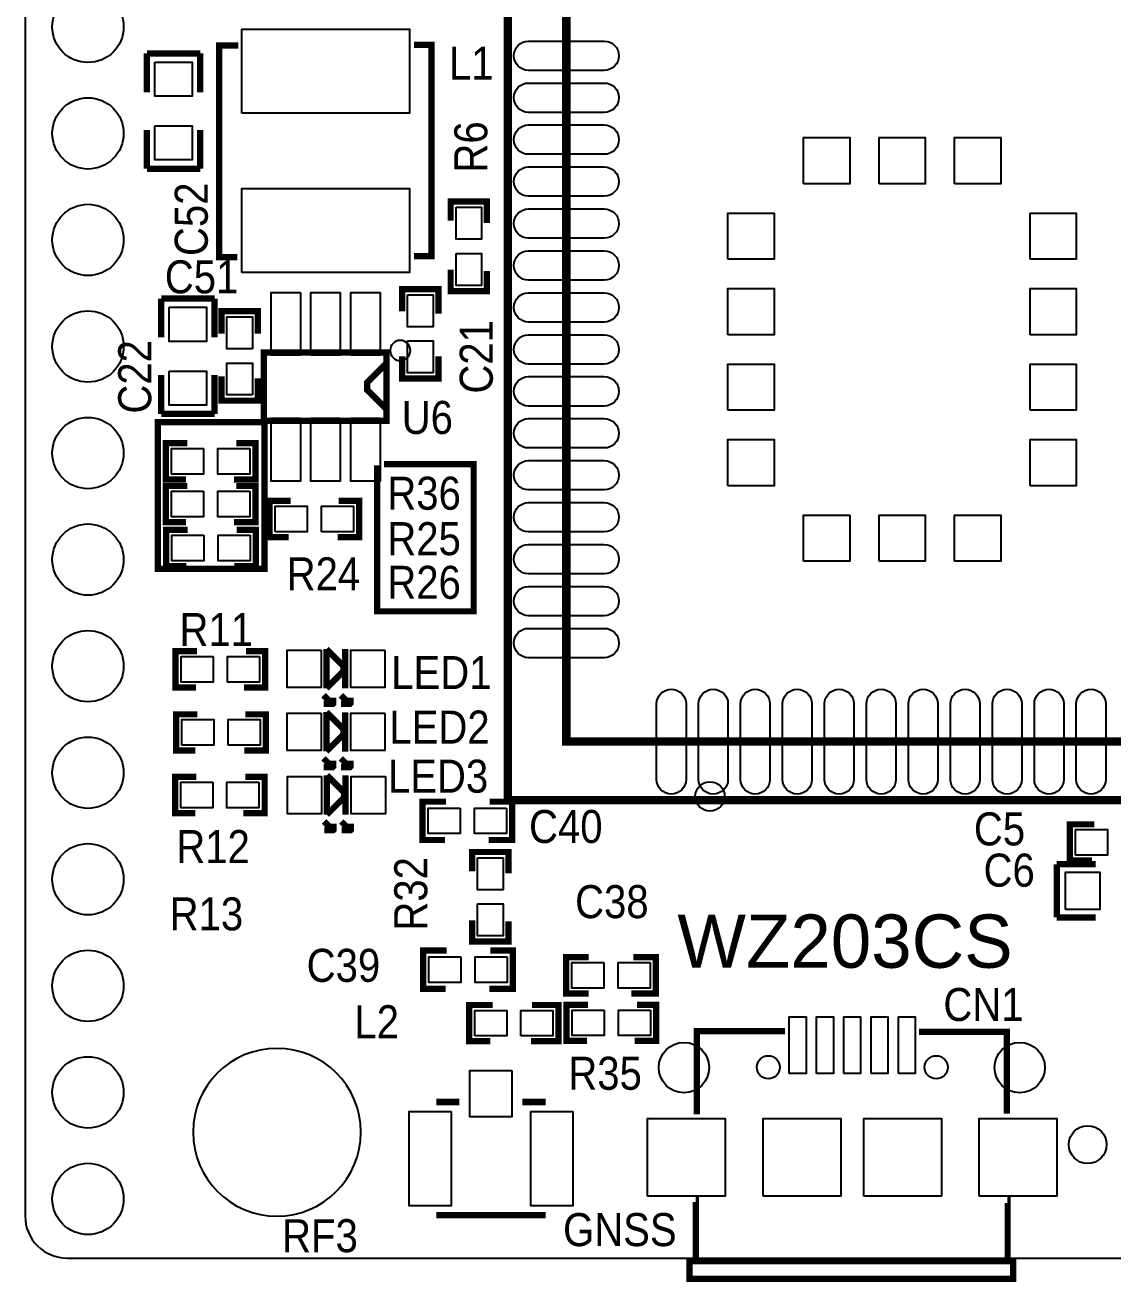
# Model space of a CAD drawing. Extents: x -21 to 21, y -23.6 to 29.6.
# Drawn here: x -21 to 4.92, y -23.57 to 6.39 of the extents above; entities that cross this region are included whole.
import ezdxf

# ---------------------------------------------------------------- set-up
doc = ezdxf.new("R2010")
doc.units = 0
for name, color, linetype in [('BG_OUTLINE', 254, 'CONTINUOUS'), ('BG_SILKSCREEN_TOP', 7, 'CONTINUOUS'), ('PG_SILKSCREEN_TOP', 7, 'CONTINUOUS'), ('PIN_TOP', 80, 'CONTINUOUS'), ('RD_SILKSCREEN_TOP', 7, 'CONTINUOUS')]:
    doc.layers.add(name, color=color, linetype=linetype)

msp = doc.modelspace()

# ---------------------------------------------------------------- linework, layer by layer
at = {"layer": 'BG_OUTLINE'}
for points in [[(20, 23), (-20, 23, 0.414214), (-21, 22), (-21, -22, 0.414214), (-20, -23), (20, -23, 0.414214), (21, -22), (21, 22, 0.414214), (20, 23)], [(-13, -20, 1), (-17, -20, 1), (-13, -20)]]:
    msp.add_lwpolyline(points, format="xyb", dxfattribs=at)
at = {"layer": 'BG_SILKSCREEN_TOP', "const_width": 0.15}
for points in [[(-17.8399, -3.0761), (-15.2974, -3.0761), (-15.2974, -6.572), (-17.8399, -6.572), (-17.8399, -3.0761)], [(-12.4516, -4.0728), (-10.3136, -4.0728), (-10.3136, -7.5832), (-12.6105, -7.5832), (-12.6105, -4.1017)]]:
    msp.add_lwpolyline(points, dxfattribs=at)
at = {"layer": 'PG_SILKSCREEN_TOP'}
for points, const_width in [([(-5.5904, 9.4306), (-9.502, 9.4306), (-9.502, -12.0832), (9.294, -12.0832), (9.294, 9.4306), (-5.5904, 9.4306)], 0.2), ([(-6.0222, 8.0082), (-8.105, 8.0082), (-8.105, -10.6862), (7.897, -10.6862), (7.897, 8.0082), (-6.0222, 8.0082)], 0.2), ([(-11.735, 0.885), (-11.318, 0.885), (-11.318, 5.918), (-11.735, 5.918)], 0.15), ([(-18.0994, 5.7174), (-18.0994, 4.7924)], 0.15), ([(-16.8294, 5.7174), (-18.0994, 5.7174)], 0.15), ([(-16.8294, 4.7924), (-16.8294, 5.7174)], 0.15), ([(-15.922, 5.907), (-16.375, 5.907), (-16.375, 0.861), (-15.946, 0.861)], 0.15), ([(-18.0994, 2.9674), (-18.0994, 3.8924)], 0.15), ([(-16.8294, 3.8924), (-16.8294, 2.9674)], 0.15), ([(-16.8294, 2.9674), (-18.0994, 2.9674)], 0.15), ([(-9.9973, 1.6753), (-9.9973, 2.1833), (-10.8609, 2.1833), (-10.8609, 1.7261)], 0.15), ([(-9.9973, 0.5323), (-9.9973, 0.0497), (-10.8609, 0.0497), (-10.8609, 0.5577)], 0.15), ([(-11.1529, -0.4857), (-11.1529, 0.0985), (-12.0165, 0.0985), (-12.0165, -0.4349)], 0.15), ([(-17.7566, -0.1268), (-17.7566, -1.0518)], 0.15), ([(-16.4866, -0.1268), (-17.7566, -0.1268)], 0.15), ([(-16.4866, -1.0518), (-16.4866, -0.1268)], 0.15), ([(-16.3215, -0.9614), (-16.3215, -0.428), (-15.4579, -0.428), (-15.4579, -0.9614)], 0.15), ([(-12.3925, -3.0421), (-15.3135, -3.0421), (-15.3135, -1.4165), (-12.3925, -1.4165), (-12.3925, -3.0421)], 0.15), ([(-11.1529, -1.5017), (-11.1529, -2.0351), (-12.0165, -2.0351), (-12.0165, -1.5017)], 0.15), ([(-12.3925, -2.7627), (-12.8497, -2.3055), (-12.8497, -2.1277), (-12.3925, -1.6705)], 0.15), ([(-17.7566, -2.8768), (-17.7566, -1.9518)], 0.15), ([(-16.4866, -1.9518), (-16.4866, -2.8768)], 0.15), ([(-16.3215, -1.9774), (-16.3215, -2.5616), (-15.4579, -2.5616), (-15.4579, -2.0282)], 0.15), ([(-16.4866, -2.8768), (-17.7566, -2.8768)], 0.15), ([(-17.1636, -4.44), (-17.6462, -4.44), (-17.6462, -3.5764), (-17.1382, -3.5764)], 0.15), ([(-16.0206, -4.44), (-15.5126, -4.44), (-15.5126, -3.5764), (-15.9698, -3.5764)], 0.15), ([(-17.1636, -5.4585), (-17.6462, -5.4585), (-17.6462, -4.5949), (-17.1382, -4.5949)], 0.15), ([(-16.0206, -5.4585), (-15.5126, -5.4585), (-15.5126, -4.5949), (-15.9698, -4.5949)], 0.15), ([(-14.6698, -4.9502), (-15.1778, -4.9502), (-15.1778, -5.8138), (-14.7206, -5.8138)], 0.15), ([(-13.5268, -4.9502), (-13.0442, -4.9502), (-13.0442, -5.8138), (-13.5522, -5.8138)], 0.15), ([(-17.1564, -6.5058), (-17.639, -6.5058), (-17.639, -5.6422), (-17.131, -5.6422)], 0.15), ([(-16.0134, -6.5058), (-15.5054, -6.5058), (-15.5054, -5.6422), (-15.9626, -5.6422)], 0.15), ([(-16.9322, -9.3968), (-17.4148, -9.3968), (-17.4148, -8.5332), (-16.9068, -8.5332)], 0.15), ([(-15.7892, -9.3968), (-15.2812, -9.3968), (-15.2812, -8.5332), (-15.7384, -8.5332)], 0.15), ([(-13.8225, -8.4804), (-13.4139, -8.889)], 0.15), ([(-13.8225, -9.4179), (-13.8225, -8.4804)], 0.15), ([(-13.3778, -9.4219), (-13.3778, -8.4844)], 0.15), ([(-13.4139, -9.0093), (-13.8225, -9.4179)], 0.15), ([(-13.4139, -8.889), (-13.4139, -9.0052)], 0.15), ([(-13.4139, -9.0052), (-13.4139, -9.0093)], 0.15), ([(-13.8906, -9.5822), (-13.6822, -9.7906), (-13.6742, -9.7906), (-13.6622, -9.7786), (-13.6622, -9.6383)], 0.15), ([(-13.478, -9.5822), (-13.2696, -9.7906), (-13.2616, -9.7906), (-13.2496, -9.7786), (-13.2496, -9.6383)], 0.15), ([(-13.6742, -9.7906), (-13.8866, -9.7906)], 0.15), ([(-13.2616, -9.7906), (-13.474, -9.7906)], 0.15), ([(-16.8938, -10.0382), (-17.4018, -10.0382), (-17.4018, -10.9018), (-16.9446, -10.9018)], 0.15), ([(-15.7508, -10.0382), (-15.2682, -10.0382), (-15.2682, -10.9018), (-15.7762, -10.9018)], 0.15), ([(-13.8225, -9.9854), (-13.4139, -10.394)], 0.15), ([(-13.8225, -10.9229), (-13.8225, -9.9854)], 0.15), ([(-13.3778, -10.9269), (-13.3778, -9.9894)], 0.15), ([(-13.4139, -10.5143), (-13.8225, -10.9229)], 0.15), ([(-13.4139, -10.394), (-13.4139, -10.5102)], 0.15), ([(-13.4139, -10.5102), (-13.4139, -10.5143)], 0.15), ([(-13.8906, -11.0872), (-13.6822, -11.2956), (-13.6742, -11.2956), (-13.6622, -11.2836), (-13.6622, -11.1433)], 0.15), ([(-13.478, -11.0872), (-13.2696, -11.2956), (-13.2616, -11.2956), (-13.2496, -11.2836), (-13.2496, -11.1433)], 0.15), ([(-13.6742, -11.2956), (-13.8866, -11.2956)], 0.15), ([(-13.2616, -11.2956), (-13.474, -11.2956)], 0.15), ([(-16.9442, -12.3948), (-17.4268, -12.3948), (-17.4268, -11.5312), (-16.9188, -11.5312)], 0.15), ([(-15.8012, -12.3948), (-15.2932, -12.3948), (-15.2932, -11.5312), (-15.7504, -11.5312)], 0.15), ([(-13.8105, -11.4904), (-13.4019, -11.899)], 0.15), ([(-13.8105, -12.4279), (-13.8105, -11.4904)], 0.15), ([(-13.3658, -12.4319), (-13.3658, -11.4944)], 0.15), ([(-13.4019, -12.0193), (-13.8105, -12.4279)], 0.15), ([(-13.4019, -11.899), (-13.4019, -12.0152)], 0.15), ([(-13.4019, -12.0152), (-13.4019, -12.0193)], 0.15), ([(-10.9964, -13.0342), (-11.5298, -13.0342), (-11.5298, -12.1198), (-10.971, -12.1198)], 0.15), ([(-9.955, -13.0342), (-9.3962, -13.0342), (-9.3962, -12.1198), (-9.9296, -12.1198)], 0.15), ([(-13.8786, -12.5922), (-13.6702, -12.8006), (-13.6622, -12.8006), (-13.6502, -12.7886), (-13.6502, -12.6483)], 0.15), ([(-13.466, -12.5922), (-13.2576, -12.8006), (-13.2496, -12.8006), (-13.2376, -12.7886), (-13.2376, -12.6483)], 0.15), ([(-13.6622, -12.8006), (-13.8746, -12.8006)], 0.15), ([(-13.2496, -12.8006), (-13.462, -12.8006)], 0.15), ([(4.4734, -12.6602), (3.8892, -12.6602), (3.8892, -13.5238), (4.4226, -13.5238)], 0.15), ([(-9.4832, -13.8282), (-9.4832, -13.3202), (-10.3468, -13.3202), (-10.3468, -13.7774)], 0.15), ([(3.581, -13.61), (3.581, -14.88)], 0.15), ([(4.506, -13.61), (3.581, -13.61)], 0.15), ([(-9.4832, -14.9712), (-9.4832, -15.4538), (-10.3468, -15.4538), (-10.3468, -14.9458)], 0.15), ([(3.581, -14.88), (4.506, -14.88)], 0.15), ([(-10.9824, -16.5842), (-11.5158, -16.5842), (-11.5158, -15.6698), (-10.957, -15.6698)], 0.15), ([(-9.941, -16.5842), (-9.3822, -16.5842), (-9.3822, -15.6698), (-9.9156, -15.6698)], 0.15), ([(-7.5728, -16.6904), (-8.1062, -16.6904), (-8.1062, -15.8268), (-7.5728, -15.8268)], 0.15), ([(-6.5568, -16.6904), (-5.9726, -16.6904), (-5.9726, -15.8268), (-6.506, -15.8268)], 0.15), ([(-9.8635, -16.9674), (-10.4223, -16.9674), (-10.4223, -17.831), (-9.9143, -17.831)], 0.15), ([(-8.9237, -16.9674), (-8.2887, -16.9674), (-8.2887, -17.831), (-8.9491, -17.831)], 0.15), ([(-7.6166, -17.8238), (-8.0992, -17.8238), (-8.0992, -16.9602), (-7.5912, -16.9602)], 0.15), ([(-6.4736, -17.8238), (-5.9656, -17.8238), (-5.9656, -16.9602), (-6.4228, -16.9602)], 0.15), ([(-2.8914, -17.5933), (-4.9966, -17.5933), (-4.9966, -19.5739)], 0.15), ([(0.2989, -17.6058), (2.3884, -17.6058), (2.3884, -19.5585)], 0.15), ([(-11.201, -19.279), (-10.651, -19.279)], 0.1524), ([(-8.601, -19.279), (-9.151, -19.279)], 0.1524), ([(-5.0215, -21.5888), (-5.0214, -21.5888), (-5.0214, -23.0752), (2.4102, -23.0752), (2.4102, -21.6137), (2.404, -21.6137)], 0.15), ([(-8.601, -21.979), (-11.201, -21.979)], 0.1524), ([(-5.0214, -23.0752), (-5.1707, -23.0752), (-5.1707, -23.4918), (2.5408, -23.4918), (2.5408, -23.0752), (2.4102, -23.0752)], 0.15)]:
    msp.add_lwpolyline(points, dxfattribs=dict(at, const_width=const_width))
msp.add_lwpolyline([(-11.8213, -1.3657, 1), (-12.3033, -1.3657, 1)], format="xyb", close=True, dxfattribs=at)
at = {"layer": 'PIN_TOP'}
for points in [[(-15.841, 4.295), (-15.841, 6.295), (-11.841, 6.295), (-11.841, 4.295)], [(-17.9089, 5.5088), (-17.0199, 5.5088), (-17.0199, 4.696), (-17.9089, 4.696)], [(-17.9089, 3.9888), (-17.0199, 3.9888), (-17.0199, 3.176), (-17.9089, 3.176)], [(-2.454, 2.611), (-2.454, 3.711), (-1.354, 3.711), (-1.354, 2.611)], [(-0.654, 2.611), (-0.654, 3.711), (0.446, 3.711), (0.446, 2.611)], [(1.146, 2.611), (1.146, 3.711), (2.246, 3.711), (2.246, 2.611)], [(-15.841, 0.495), (-15.841, 2.495), (-11.841, 2.495), (-11.841, 0.495)], [(-10.7339, 2.0475), (-10.1243, 2.0475), (-10.1243, 1.2855), (-10.7339, 1.2855)], [(-4.254, 0.811), (-4.254, 1.911), (-3.154, 1.911), (-3.154, 0.811)], [(2.946, 0.811), (2.946, 1.911), (4.046, 1.911), (4.046, 0.811)], [(-10.7339, 0.9475), (-10.1243, 0.9475), (-10.1243, 0.1855), (-10.7339, 0.1855)], [(-14.4403, 0.0207), (-14.4403, -1.4793), (-15.1403, -1.4793), (-15.1403, 0.0207)], [(-13.4903, 0.0207), (-13.4903, -1.4793), (-14.1903, -1.4793), (-14.1903, 0.0207)], [(-12.5403, 0.0207), (-12.5403, -1.4793), (-13.2403, -1.4793), (-13.2403, 0.0207)], [(-4.254, -0.989), (-4.254, 0.111), (-3.154, 0.111), (-3.154, -0.989)], [(2.946, -0.989), (2.946, 0.111), (4.046, 0.111), (4.046, -0.989)], [(-11.8895, -0.0373), (-11.2799, -0.0373), (-11.2799, -0.7993), (-11.8895, -0.7993)], [(-17.5661, -0.3354), (-16.6771, -0.3354), (-16.6771, -1.1482), (-17.5661, -1.1482)], [(-15.5849, -1.3258), (-16.1945, -1.3258), (-16.1945, -0.5638), (-15.5849, -0.5638)], [(-11.8895, -1.1373), (-11.2799, -1.1373), (-11.2799, -1.8993), (-11.8895, -1.8993)], [(-15.5849, -2.4258), (-16.1945, -2.4258), (-16.1945, -1.6638), (-15.5849, -1.6638)], [(-4.254, -2.789), (-4.254, -1.689), (-3.154, -1.689), (-3.154, -2.789)], [(2.946, -2.789), (2.946, -1.689), (4.046, -1.689), (4.046, -2.789)], [(-17.5661, -1.8554), (-16.6771, -1.8554), (-16.6771, -2.6682), (-17.5661, -2.6682)], [(-14.4403, -2.9793), (-14.4403, -4.4793), (-15.1403, -4.4793), (-15.1403, -2.9793)], [(-13.4903, -2.9793), (-13.4903, -4.4793), (-14.1903, -4.4793), (-14.1903, -2.9793)], [(-12.5403, -2.9793), (-12.5403, -4.4793), (-13.2403, -4.4793), (-13.2403, -2.9793)], [(-4.254, -4.589), (-4.254, -3.489), (-3.154, -3.489), (-3.154, -4.589)], [(2.946, -4.589), (2.946, -3.489), (4.046, -3.489), (4.046, -4.589)], [(-16.7484, -3.7034), (-16.7484, -4.313), (-17.5104, -4.313), (-17.5104, -3.7034)], [(-15.6484, -3.7034), (-15.6484, -4.313), (-16.4104, -4.313), (-16.4104, -3.7034)], [(-16.7484, -4.7219), (-16.7484, -5.3315), (-17.5104, -5.3315), (-17.5104, -4.7219)], [(-15.6484, -4.7219), (-15.6484, -5.3315), (-16.4104, -5.3315), (-16.4104, -4.7219)], [(-15.042, -5.6868), (-15.042, -5.0772), (-14.28, -5.0772), (-14.28, -5.6868)], [(-13.942, -5.6868), (-13.942, -5.0772), (-13.18, -5.0772), (-13.18, -5.6868)], [(-2.454, -6.389), (-2.454, -5.289), (-1.354, -5.289), (-1.354, -6.389)], [(-0.654, -6.389), (-0.654, -5.289), (0.446, -5.289), (0.446, -6.389)], [(1.146, -6.389), (1.146, -5.289), (2.246, -5.289), (2.246, -6.389)], [(-16.7412, -5.7692), (-16.7412, -6.3788), (-17.5032, -6.3788), (-17.5032, -5.7692)], [(-15.6412, -5.7692), (-15.6412, -6.3788), (-16.4032, -6.3788), (-16.4032, -5.7692)], [(-16.517, -8.6602), (-16.517, -9.2698), (-17.279, -9.2698), (-17.279, -8.6602)], [(-15.417, -8.6602), (-15.417, -9.2698), (-16.179, -9.2698), (-16.179, -8.6602)], [(-13.9476, -8.5085), (-13.9476, -9.3975), (-14.7604, -9.3975), (-14.7604, -8.5085)], [(-12.4276, -8.5085), (-12.4276, -9.3975), (-13.2404, -9.3975), (-13.2404, -8.5085)], [(-17.266, -10.7748), (-17.266, -10.1652), (-16.504, -10.1652), (-16.504, -10.7748)], [(-16.166, -10.7748), (-16.166, -10.1652), (-15.404, -10.1652), (-15.404, -10.7748)], [(-13.9476, -10.0135), (-13.9476, -10.9025), (-14.7604, -10.9025), (-14.7604, -10.0135)], [(-12.4276, -10.0135), (-12.4276, -10.9025), (-13.2404, -10.9025), (-13.2404, -10.0135)], [(-16.529, -11.6582), (-16.529, -12.2678), (-17.291, -12.2678), (-17.291, -11.6582)], [(-15.429, -11.6582), (-15.429, -12.2678), (-16.191, -12.2678), (-16.191, -11.6582)], [(-13.9356, -11.5185), (-13.9356, -12.4075), (-14.7484, -12.4075), (-14.7484, -11.5185)], [(-12.4156, -11.5185), (-12.4156, -12.4075), (-13.2284, -12.4075), (-13.2284, -11.5185)], [(-10.632, -12.2722), (-10.632, -12.8818), (-11.394, -12.8818), (-11.394, -12.2722)], [(-9.532, -12.2722), (-9.532, -12.8818), (-10.294, -12.8818), (-10.294, -12.2722)], [(4.025, -13.3968), (4.025, -12.7872), (4.787, -12.7872), (4.787, -13.3968)], [(-10.2198, -13.456), (-9.6102, -13.456), (-9.6102, -14.218), (-10.2198, -14.218)], [(3.7896, -14.6895), (3.7896, -13.8005), (4.6024, -13.8005), (4.6024, -14.6895)], [(-10.2198, -14.556), (-9.6102, -14.556), (-9.6102, -15.318), (-10.2198, -15.318)], [(-10.618, -15.8222), (-10.618, -16.4318), (-11.38, -16.4318), (-11.38, -15.8222)], [(-9.518, -15.8222), (-9.518, -16.4318), (-10.28, -16.4318), (-10.28, -15.8222)], [(-7.2084, -15.9538), (-7.2084, -16.5634), (-7.9704, -16.5634), (-7.9704, -15.9538)], [(-6.1084, -15.9538), (-6.1084, -16.5634), (-6.8704, -16.5634), (-6.8704, -15.9538)], [(-10.2865, -17.704), (-10.2865, -17.0944), (-9.5245, -17.0944), (-9.5245, -17.704)], [(-9.1865, -17.704), (-9.1865, -17.0944), (-8.4245, -17.0944), (-8.4245, -17.704)], [(-7.2014, -17.0872), (-7.2014, -17.6968), (-7.9634, -17.6968), (-7.9634, -17.0872)], [(-6.1014, -17.0872), (-6.1014, -17.6968), (-6.8634, -17.6968), (-6.8634, -17.0872)], [(-2.7929, -18.6006), (-2.7929, -17.2506), (-2.3929, -17.2506), (-2.3929, -18.6006)], [(-2.1429, -18.6006), (-2.1429, -17.2506), (-1.7429, -17.2506), (-1.7429, -18.6006)], [(-1.4929, -18.6006), (-1.4929, -17.2506), (-1.0929, -17.2506), (-1.0929, -18.6006)], [(-0.8429, -18.6006), (-0.8429, -17.2506), (-0.4429, -17.2506), (-0.4429, -18.6006)], [(-0.1929, -18.6006), (-0.1929, -17.2506), (0.2071, -17.2506), (0.2071, -18.6006)], [(-9.401, -18.529), (-9.401, -19.629), (-10.401, -19.629), (-10.401, -18.529)], [(-10.851, -19.504), (-10.851, -21.754), (-11.851, -21.754), (-11.851, -19.504)], [(-7.951, -19.504), (-7.951, -21.754), (-8.951, -21.754), (-8.951, -19.504)], [(-6.1679, -21.5256), (-6.1679, -19.6756), (-4.3179, -19.6756), (-4.3179, -21.5256)], [(-3.4179, -21.5256), (-3.4179, -19.6756), (-1.5679, -19.6756), (-1.5679, -21.5256)], [(-1.0179, -21.5256), (-1.0179, -19.6756), (0.8321, -19.6756), (0.8321, -21.5256)], [(1.7321, -21.5256), (1.7321, -19.6756), (3.5821, -19.6756), (3.5821, -21.5256)]]:
    msp.add_lwpolyline(points, close=True, dxfattribs=at)
for points in [[(-7.204, 5.311), (-9.004, 5.311, -1), (-9.004, 6.011), (-7.204, 6.011, -1)], [(-7.204, 4.311), (-9.004, 4.311, -1), (-9.004, 5.011), (-7.204, 5.011, -1)], [(-7.204, 3.311), (-9.004, 3.311, -1), (-9.004, 4.011), (-7.204, 4.011, -1)], [(-7.204, 2.311), (-9.004, 2.311, -1), (-9.004, 3.011), (-7.204, 3.011, -1)], [(-7.204, 1.311), (-9.004, 1.311, -1), (-9.004, 2.011), (-7.204, 2.011, -1)], [(-7.204, 0.311), (-9.004, 0.311, -1), (-9.004, 1.011), (-7.204, 1.011, -1)], [(-7.204, -0.689), (-9.004, -0.689, -1), (-9.004, 0.011), (-7.204, 0.011, -1)], [(-7.204, -1.689), (-9.004, -1.689, -1), (-9.004, -0.989), (-7.204, -0.989, -1)], [(-7.204, -2.689), (-9.004, -2.689, -1), (-9.004, -1.989), (-7.204, -1.989, -1)], [(-7.204, -3.689), (-9.004, -3.689, -1), (-9.004, -2.989), (-7.204, -2.989, -1)], [(-7.204, -4.689), (-9.004, -4.689, -1), (-9.004, -3.989), (-7.204, -3.989, -1)], [(-7.204, -5.689), (-9.004, -5.689, -1), (-9.004, -4.989), (-7.204, -4.989, -1)], [(-7.204, -6.689), (-9.004, -6.689, -1), (-9.004, -5.989), (-7.204, -5.989, -1)], [(-7.204, -7.689), (-9.004, -7.689, -1), (-9.004, -6.989), (-7.204, -6.989, -1)], [(-7.204, -8.689), (-9.004, -8.689, -1), (-9.004, -7.989), (-7.204, -7.989, -1)], [(-5.254, -9.789), (-5.254, -11.589, -1), (-5.954, -11.589), (-5.954, -9.789, -1)], [(-4.254, -9.789), (-4.254, -11.589, -1), (-4.954, -11.589), (-4.954, -9.789, -1)], [(-3.254, -9.789), (-3.254, -11.589, -1), (-3.954, -11.589), (-3.954, -9.789, -1)], [(-2.254, -9.789), (-2.254, -11.589, -1), (-2.954, -11.589), (-2.954, -9.789, -1)], [(-1.254, -9.789), (-1.254, -11.589, -1), (-1.954, -11.589), (-1.954, -9.789, -1)], [(-0.254, -9.789), (-0.254, -11.589, -1), (-0.954, -11.589), (-0.954, -9.789, -1)], [(0.746, -9.789), (0.746, -11.589, -1), (0.046, -11.589), (0.046, -9.789, -1)], [(1.746, -9.789), (1.746, -11.589, -1), (1.046, -11.589), (1.046, -9.789, -1)], [(2.746, -9.789), (2.746, -11.589, -1), (2.046, -11.589), (2.046, -9.789, -1)], [(3.746, -9.789), (3.746, -11.589, -1), (3.046, -11.589), (3.046, -9.789, -1)], [(4.746, -9.789), (4.746, -11.589, -1), (4.046, -11.589), (4.046, -9.789, -1)]]:
    msp.add_lwpolyline(points, format="xyb", close=True, dxfattribs=at)
for centre, radius in [((-19.5028, 6.35), 0.85), ((-19.5028, 3.81), 0.85), ((-19.5028, 1.27), 0.85), ((-19.5028, -1.27), 0.85), ((-19.5028, -3.81), 0.85), ((-19.5028, -6.35), 0.85), ((-19.5028, -8.89), 0.85), ((-19.5028, -11.43), 0.85), ((-4.6834, -11.9952), 0.35), ((-19.5028, -13.97), 0.85), ((-19.5028, -16.51), 0.85), ((-5.3021, -18.4588), 0.6), ((2.6979, -18.4588), 0.6), ((-19.5028, -19.05), 0.85), ((-3.2929, -18.4506), 0.275), ((0.7071, -18.4506), 0.275), ((4.3166, -20.2952), 0.45), ((-19.5028, -21.59), 0.85)]:
    msp.add_circle(centre, radius, dxfattribs=at)

# ---------------------------------------------------------------- texts
at = {"layer": 'BG_SILKSCREEN_TOP'}
for s, height, width, p in [('WZ203CS', 1.27, 1.02, (-5.4605, -16.0798)), ('GNSS', 0.7874, 0.907036, (-8.1836, -22.7155))]:
    msp.add_text(s, height=height, dxfattribs=dict(at, width=width)).set_placement(p)
at = {"layer": 'RD_SILKSCREEN_TOP', "width": 0.907036}
for s, p in [('L1', (-10.9009, 5.0888)), ('C51', (-17.6727, -0.0028)), ('U6', (-12.0279, -3.355)), ('R36', (-12.3704, -5.1611)), ('R25', (-12.3704, -6.2447)), ('R24', (-14.7688, -7.0826)), ('R26', (-12.3704, -7.2849)), ('R11', (-17.3222, -8.4101)), ('LED1', (-12.278, -9.4358)), ('LED2', (-12.3214, -10.7359)), ('LED3', (-12.3562, -11.9067)), ('C40', (-8.9944, -13.1057)), ('C5', (1.6047, -13.1629)), ('R12', (-17.3984, -13.5843)), ('C6', (1.8359, -14.1452)), ('C38', (-7.8965, -14.8969)), ('R13', (-17.5573, -15.188)), ('C39', (-14.2921, -16.4161)), ('CN1', (0.8782, -17.3484)), ('L2', (-13.1548, -17.7597)), ('R35', (-8.0577, -18.9879)), ('RF3', (-14.877, -22.8599))]:
    msp.add_text(s, height=0.7874, dxfattribs=at).set_placement(p)
for s, p in [('R6', (-9.9879, 2.8767)), ('C52', (-16.6484, 0.8872)), ('C21', (-9.858, -2.3928)), ('C22', (-17.9953, -2.8693)), ('R32', (-11.4184, -15.1938))]:
    msp.add_text(s, height=0.7874, rotation=90, dxfattribs=at).set_placement(p)

doc.saveas('drawing.dxf')
